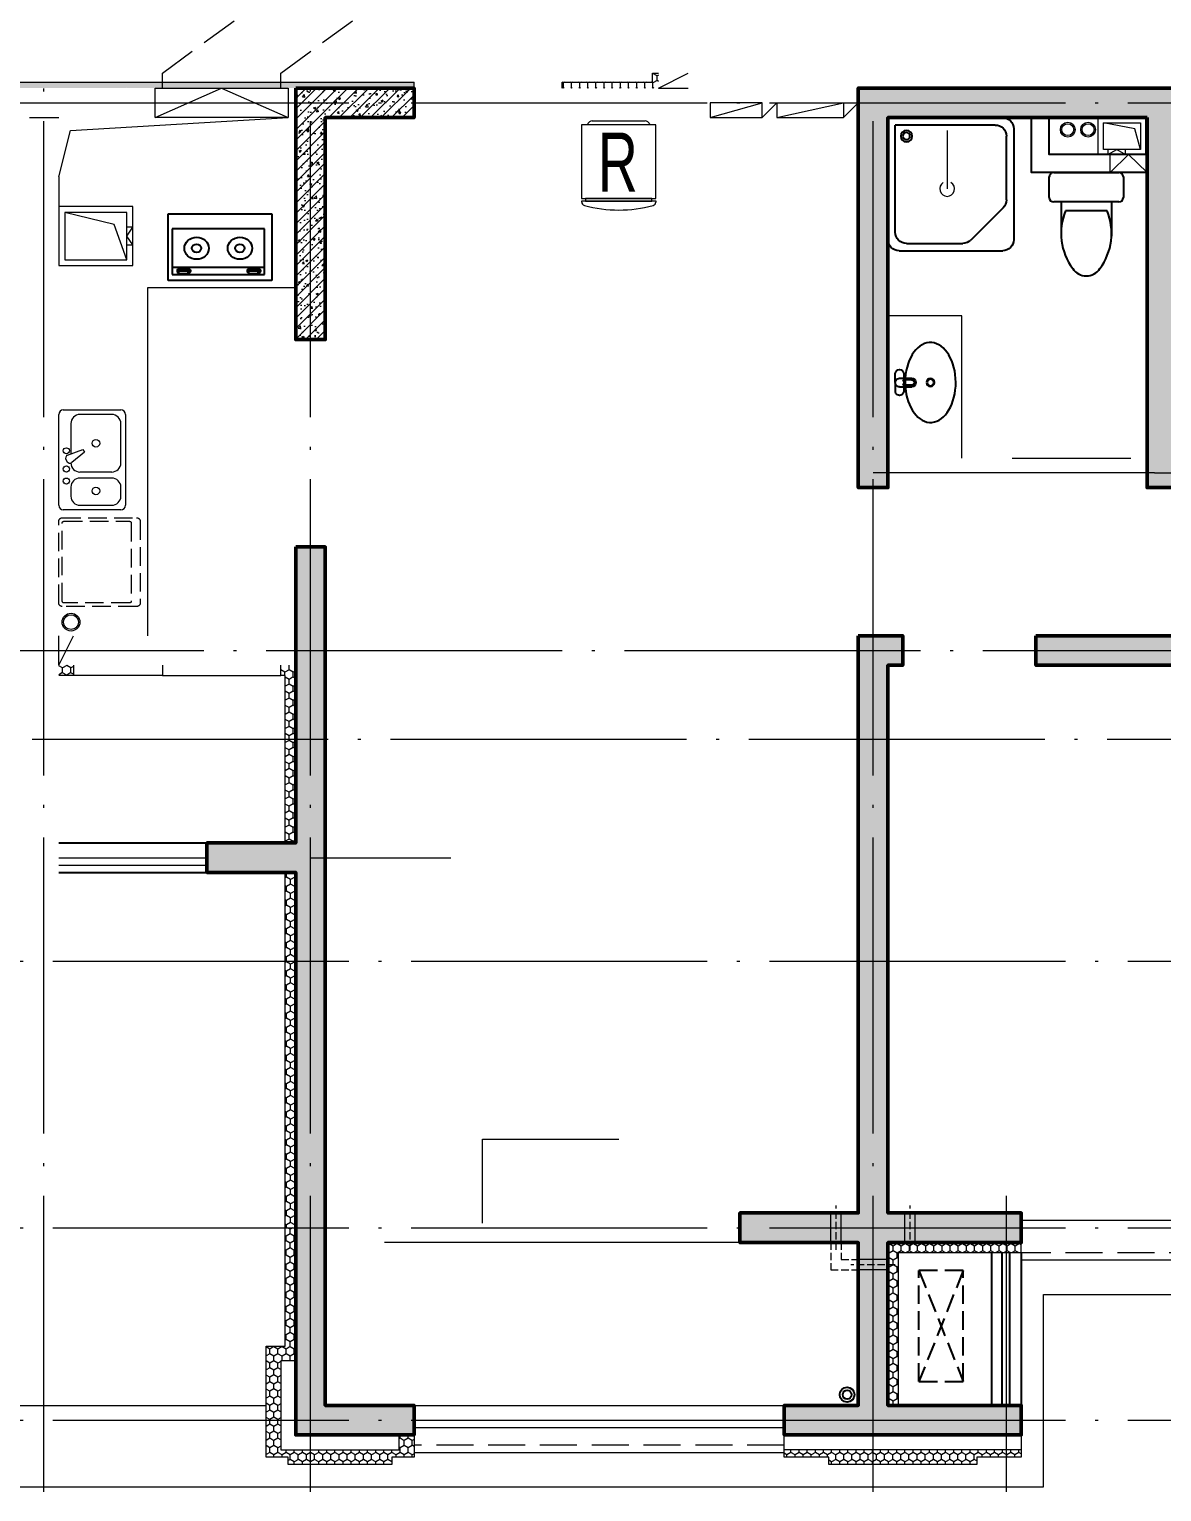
# Model space of a CAD drawing. Extents: x 85196 to 333533, y -130444 to 124232.
# Drawn here: x 303602 to 311251, y -98746 to -88866 of the extents above; entities that cross this region are included whole.
import ezdxf
from ezdxf.enums import TextEntityAlignment as Align

# ---------------------------------------------------------------- set-up
doc = ezdxf.new("R2010")
doc.units = 0
doc.header["$LTSCALE"] = 1000
doc.header["$MEASUREMENT"] = 0
doc.linetypes.add('DASH', pattern=[0.35, 0.25, -0.1])
doc.linetypes.add('DOTE', pattern=[2.42, 2, -0.2, 0.02, -0.2])
doc.layers.get('0').update_dxf_attribs({"linetype": 'CONTINUOUS', "lineweight": 20})
for name, color, linetype, lineweight in [('AXIS', 3, 'CONTINUOUS', 20), ('DOTE', 1, 'CONTINUOUS', 9), ('LVTRY', 6, 'CONTINUOUS', 20), ('PUB_DIM', 3, 'CONTINUOUS', 20), ('PUB_TEXT', 7, 'CONTINUOUS', 25), ('WALL', 9, 'CONTINUOUS', 50), ('WINDOW', 4, 'CONTINUOUS', 20), ('保温', 71, 'CONTINUOUS', 15), ('剪力墙', 150, 'CONTINUOUS', 50), ('墙填充', 254, 'CONTINUOUS', 18), ('家具1', 8, 'CONTINUOUS', 15), ('栏杆', 40, 'CONTINUOUS', 18), ('洁具', 6, 'CONTINUOUS', 25), ('洞口层', 20, 'CONTINUOUS', 5), ('看线', 30, 'CONTINUOUS', 25), ('空心砖', 8, 'CONTINUOUS', 15), ('立面线', 7, 'CONTINUOUS', 40), ('装饰墙', 11, 'CONTINUOUS', 15), ('装饰线', 201, 'CONTINUOUS', 18)]:
    doc.layers.add(name, color=color, linetype=linetype, lineweight=lineweight)
doc.styles.add('dim_font', font='SIMPLEX.shx', dxfattribs={"width": 0.6})
doc.styles.add('N3', font='new-roms.shx', dxfattribs={"width": 0.7, "bigfont": 'hztxt.shx'})
pattern_1 = [(45, (-277578.09, -29559.48), (-35.355339, 35.355339), []), (50, (-277578.09, -29559.48), (143.452037, -12.550427), [15, -165]), (355, (-277578.09, -29559.48), (-27.75027, 150.43843), [12, -132]), (100.4514, (-277566.14, -29560.53), (115.701876, 137.88791), [12.74804, -140.22842]), (46.1842, (-277578.1, -29519.48), (213.44821, -33.1038), [22.5, -247.5]), (96.6356, (-277560.3, -29522.24), (186.93254, 194.82357), [19.12206, -210.3426]), (351.1842, (-277578.1, -29519.48), (186.93239, 194.82372), [18, -198]), (21, (-277558.09, -29529.48), (119.38141, -80.52378), [15, -165]), (326, (-277558.09, -29529.48), (48.663066, 145.03001), [12, -132]), (71.4514, (-277548.14, -29536.19), (168.044526, 64.5061), [12.74804, -140.22842]), (37.5, (-277578.09, -29559.48), (2.431971, 66.578771), [0, -130.4, 0, -134, 0, -132.5]), (7.5, (-277578.09, -29559.48), (52.613907, 78.882342), [0, -76.4, 0, -127.4, 0, -50.5]), (327.5, (-277622.69, -29559.48), (106.764487, -4.510974), [0, -50, 0, -156, 0, -207]), (317.5, (-277642.69, -29559.48), (116.637234, 20.020996), [0, -65, 0, -103.6, 0, -147])]
pattern_2 = [(45, (-474540.73, 39215.805), (-35.355339, 35.355339), []), (50, (-474540.73, 39215.8), (143.452037, -12.550427), [15, -165]), (355, (-474540.73, 39215.8), (-27.750267, 150.438427), [12, -132]), (100.4514, (-474528.78, 39214.76), (115.701876, 137.88791), [12.74804, -140.228422]), (46.1842, (-474540.73, 39255.8), (213.44821, -33.1038), [22.5, -247.5]), (96.6356, (-474522.94, 39253.05), (186.93254, 194.82357), [19.12206, -210.3426]), (351.1842, (-474540.73, 39255.8), (186.93239, 194.82372), [18, -198]), (21, (-474520.73, 39245.8), (119.38141, -80.523778), [15, -165]), (326, (-474520.73, 39245.8), (48.663066, 145.03001), [12, -132]), (71.4514, (-474510.78, 39239.1), (168.044526, 64.5061), [12.74804, -140.228422]), (37.5, (-474540.73, 39215.805), (2.431971, 66.578771), [0, -130.4, 0, -134, 0, -132.5]), (7.5, (-474540.73, 39215.805), (52.613907, 78.882342), [0, -76.4, 0, -127.4, 0, -50.5]), (327.5, (-474585.33, 39215.805), (106.764487, -4.5109743), [0, -50, 0, -156, 0, -207]), (317.5, (-474605.33, 39215.81), (116.637234, 20.020996), [0, -65, 0, -103.6, 0, -147])]
pattern_3 = [(90, (-342530.67, 95162.602), (-27.4963, 47.625), [31.75, -63.5]), (210, (-342530.67, 95162.602), (-27.4963099, -47.6249943), [31.75, -63.5]), (150, (-342530.67, 95162.602), (-54.9926099, 5.7e-06), [-63.5, 31.75])]
pattern_4 = [(90, (-344507.382, -63637.53), (-27.4963, 47.625), [31.75, -63.5]), (210, (-344507.382, -63637.53), (-27.4963099, -47.6249943), [31.75, -63.5]), (150, (-344507.382, -63637.53), (-54.9926099, 5.7e-06), [-63.5, 31.75])]

# ---------------------------------------------------------------- blocks, each defined once
blk = doc.blocks.new('jlq11-4')
at = {"layer": '墙填充'}
h = blk.add_hatch(dxfattribs=at)
h.set_pattern_fill('钢筋混凝土', color=256, scale=20, style=0)
h.set_pattern_definition(pattern_2)
h.paths.add_polyline_path([(20000, 4000), (20200, 4000), (20200, 5500), (20800, 5500), (20800, 5700), (20000, 5700)])
h = blk.add_hatch(dxfattribs=at)
h.set_pattern_fill('钢筋混凝土', color=256, scale=20, style=0)
h.set_pattern_definition(pattern_2)
h.paths.add_polyline_path([(28600, 1400), (28500, 1400), (28500, 1200), (28600, 1200), (28600, -300), (29600, -300), (29600, 0), (28800, 0), (28800, 1200), (29600, 1200), (29600, 1400), (28800, 1400), (28800, 5700), (23800, 5700), (23800, 5500), (23800, 3000), (24000, 3000), (24000, 3200), (24000, 5500), (25750, 5500), (25750, 3000), (25950, 3000), (25950, 5500), (28600, 5500)])
h = blk.add_hatch(dxfattribs=at)
h.set_pattern_fill('钢筋混凝土', color=256, scale=20, style=0)
h.set_pattern_definition(pattern_1)
h.paths.add_polyline_path([(20200, 2600), (20000, 2600), (20000, 600), (19400, 600), (19400, 400), (20000, 400), (20000, -3400), (20800, -3400), (20800, -3200), (20200, -3200)])
h = blk.add_hatch(dxfattribs=at)
h.set_pattern_fill('钢筋混凝土', color=256, scale=20, style=0)
h.set_pattern_definition(pattern_1)
h.paths.add_polyline_path([(23800, -1900), (23000, -1900), (23000, -2100), (23800, -2100), (23800, -3200), (23300, -3200), (23300, -3400), (24900, -3400), (24900, -3200), (24000, -3200), (24000, -2100), (24900, -2100), (24900, -1900), (24000, -1900), (24000, 1800), (24100, 1800), (24100, 2000), (23800, 2000)])
h = blk.add_hatch(dxfattribs=at)
h.set_pattern_fill('钢筋混凝土', color=256, scale=20, style=0)
h.set_pattern_definition(pattern_1)
h.paths.add_polyline_path([(27400, 1200), (27500, 1200), (27500, 1400), (27400, 1400), (27400, 2000), (25000, 2000), (25000, 1800), (27200, 1800), (27200, -1900), (26500, -1900), (26500, -2100), (27400, -2100)])
at = {"layer": '剪力墙'}
for points in [[(20000, 5700), (20800, 5700), (20800, 5500), (20200, 5500), (20200, 4000), (20000, 4000), (20000, 5700)], [(20000, 2600), (20000, 600), (19400, 600), (19400, 400), (20000, 400), (20000, -3400), (20800, -3400), (20800, -3200), (20200, -3200), (20200, 2600)], [(23800, 2000), (23800, -1900), (23000, -1900), (23000, -2100), (23800, -2100), (23800, -3200), (23300, -3200), (23300, -3400), (24900, -3400), (24900, -3200), (24000, -3200), (24000, -2100), (24900, -2100), (24900, -1900), (24000, -1900), (24000, 1800), (24100, 1800), (24100, 2000)], [(25000, 2000), (25000, 1800), (27200, 1800), (27200, -1900), (26500, -1900), (26500, -2100), (27400, -2100), (27400, 1200), (27500, 1200), (27500, 1400), (27400, 1400), (27400, 2000)]]:
    blk.add_lwpolyline(points, close=True, dxfattribs=at)
for points in [[(25950, 5500), (28600, 5500), (28600, 1400), (28500, 1400), (28500, 1200), (28600, 1200), (28600, -300), (29600, -300), (29600, 0), (28800, 0), (28800, 1200), (29600, 1200), (29600, 1400), (28800, 1400), (28800, 5700), (23800, 5700), (23800, 5500), (23800, 3000), (24000, 3000), (24000, 3200), (24000, 3200), (24000, 5500), (25750, 5500)], [(25750, 5500), (25750, 3000), (25950, 3000), (25950, 5500)]]:
    blk.add_lwpolyline(points, dxfattribs=at)
blk = doc.blocks.new('j1')
at = {"layer": '洁具'}
for p, q in [((-28.8, 28.8), (-110.5, 28.8)), ((-28.8, 28.8), (-110.5, 28.8)), ((-110.5, 18), (-51.3, 18)), ((-110.5, 18), (-51.3, 18)), ((-57.6, 58.4), (-57.6, 28.8)), ((-57.6, 58.4), (-57.6, 28.8)), ((-57.6, 18), (-57.6, -18)), ((-57.6, 18), (-57.6, -18)), ((0, -58.4), (0, 58.4)), ((0, -58.4), (0, 58.4)), ((-110.5, -18), (-51.3, -18)), ((-110.5, -18), (-51.3, -18)), ((-28.8, -28.8), (-110.5, -28.8)), ((-28.8, -28.8), (-110.5, -28.8)), ((-57.6, -28.8), (-57.6, -58.4)), ((-57.6, -28.8), (-57.6, -58.4))]:
    blk.add_line(p, q, dxfattribs=at)
for radius in [27, 27, 22.5, 22.5]:
    blk.add_circle((-237.4, 0), radius, dxfattribs=at)
for centre, radius, start, end in [((-110.5, 0), 28.8, 90, 270), ((-110.5, 0), 28.8, 90, 270), ((-110.5, 0), 18, 90, 270), ((-110.5, 0), 18, 90, 270), ((-28.8, 58.4), 28.8, 0, 180), ((-28.8, 58.4), 28.8, 0, 180), ((-28.8, 0), 28.8, 141.31781, 218.68219), ((-28.8, 0), 28.8, 141.31781, 218.68219), ((-28.8, 0), 28.8, 270, 90), ((-28.8, 0), 28.8, 270, 90), ((-28.8, -58.4), 28.8, 180, 0), ((-28.8, -58.4), 28.8, 180, 0)]:
    blk.add_arc(centre, radius, start, end, dxfattribs=at)
at = {"layer": '洁具', "extrusion": (0, 0, -1)}
for start_param, end_param in [(1.677666, 7.747112), (1.677666, 7.747112), (1.50408, 1.637512), (1.50408, 1.637512)]:
    blk.add_ellipse((-237.4, 0), major_axis=(0, 270), ratio=0.633333, start_param=start_param, end_param=end_param, dxfattribs=at)
blk = doc.blocks.new('j3')
at = {"layer": '洁具'}
for p, q in [((0, -220), (0, 220)), ((30, 250), (170, 250)), ((200, 220), (200, -220)), ((200.4, 169.7), (430.4, 169.7)), ((260.4, 139.7), (260.4, -139.7)), ((200.4, -169.7), (430.4, -169.7)), ((170, -250), (30, -250))]:
    blk.add_line(p, q, dxfattribs=at)
for centre, radius, start, end in [((30, 220), 30, 90, 180), ((170, 220), 30, 0, 90), ((412.8, -227.4), 397.5, 53.36186, 112.54952), ((589.6, 0), 109.8, 303.45086, 56.54914), ((412.8, 227.4), 397.5, 247.45048, 306.63814), ((30, -220), 30, 180, 270), ((170, -220), 30, 270, 0)]:
    blk.add_arc(centre, radius, start, end, dxfattribs=at)
at = {"style": 'dim_font', "width": 0.8, "flags": 9}
for tag in ['YSIZE', 'XSIZE']:
    blk.add_attdef(tag, (0, 0), '', height=0.5, rotation=270, dxfattribs=at)
blk = doc.blocks.new('jjg1')
at = {"layer": 'LVTRY'}
for points in [[(-250, 320), (0, 320), (0, 0), (-250, 0)], [(-215, 285), (-35, 285), (-35, 35), (-215, 35)]]:
    blk.add_lwpolyline(points, close=True, dxfattribs=at)
blk.add_lwpolyline([(-215, 255), (-250, 255), (-215, 195), (-250, 135), (-215, 135)], dxfattribs=at)
at = {"layer": 'PUB_DIM'}
blk.add_lwpolyline([(-215, 35), (-75, 73.2), (-35, 285)], dxfattribs=at)
blk = doc.blocks.new('_LV10')
blk.add_line((0, -37), (0, -432))
blk.add_arc((0, -432), 50, 121.03319, 58.96681)
blk = doc.blocks.new('yg4')
at = {"layer": '洁具'}
for p, q in [((-775, 0), (0, 0)), ((0, 0), (0, -825)), ((-850, -75), (-850, -825)), ((-725, -50), (-50, -50)), ((-50, -775), (-50, -50)), ((-800, -555.8), (-800, -125)), ((-778, -608.9), (-558.9, -828)), ((-125, -850), (-505.8, -850)), ((-75, -900), (-775, -900))]:
    blk.add_line(p, q, dxfattribs=at)
for radius in [38.8, 23.8]:
    blk.add_circle((-125, -125), radius, dxfattribs=at)
for centre, start, end in [((-775, -75), 90, 180), ((-725, -125), 90, 180), ((-725, -555.8), 180, 225), ((-125, -775), 270, 0), ((-775, -825), 180, 270), ((-505.8, -775), 225, 270), ((-75, -825), 270, 0)]:
    blk.add_arc(centre, 75, start, end, dxfattribs=at)
at = {"layer": 'LVTRY', "xscale": -1}
blk.add_blockref('_LV10', (-400, -50), dxfattribs=at)
blk = doc.blocks.new('ktj1')
at = {"layer": '洁具', "linetype": 'DASH', "ltscale": 0.5}
blk.add_lwpolyline([(750, 0), (750, 300), (0, 300), (750, 0), (0, 0), (750, 300), (0, 300), (0, 0)], dxfattribs=at)
blk = doc.blocks.new('jjz')
at = {"layer": '洁具'}
for p, q in [((450, 700), (0, 700)), ((0, 700), (0, 0)), ((450, 0), (450, 700)), ((101.8, 50.7), (101.8, 673.5)), ((101.8, 673.5), (410, 673.5)), ((359.9, 673.5), (359.9, 50.7)), ((379.9, 640.9), (390.4, 640.8)), ((388.4, 630.4), (403.3, 630.4)), ((388.4, 565.7), (388.4, 630.4)), ((403.3, 630.4), (403.3, 565.7)), ((410, 673.5), (410, 50.7)), ((380.9, 549.1), (390.4, 549.1)), ((403.3, 565.7), (388.4, 565.7)), ((379.9, 167.9), (390.4, 167.8)), ((388.4, 92.7), (388.4, 157.4)), ((388.4, 157.4), (403.3, 157.4)), ((403.3, 157.4), (403.3, 92.7)), ((0, 0), (450, 0)), ((410, 50.7), (101.8, 50.7)), ((380.9, 76.1), (390.4, 76.1)), ((403.3, 92.7), (388.4, 92.7))]:
    blk.add_line(p, q, dxfattribs=at)
at = {"layer": '洁具', "extrusion": (0, 0, -1)}
for centre, major_axis, start_param, end_param in [((530, 594.9), (0, 177.5), -1.570796, -1.464362), ((530, 594.9), (0, 177.5), 4.605954, 4.712389), ((455.7, 603.8), (0, 94.4), -1.464362, -1.318368), ((409.4, 617), (0, 41.3), -1.318368, -1.013853), ((380.9, 636.7), (0, 4.03), -1.013853, 0), ((539.5, 594.9), (0, 177.5), -1.570796, -1.464362), ((539.5, 594.9), (0, 177.5), 4.605954, 4.712389), ((465.1, 603.8), (0, 94.4), -1.464362, -1.318368), ((380.9, 636.7), (0, 4.03), 0, 0.313206), ((418.9, 617), (0, 41.3), -1.318368, -1.013853), ((390.4, 636.7), (0, 4.03), -1.013853, 0), ((390.4, 636.7), (0, 4.03), 0, 1.013851), ((361.9, 617), (0, 41.3), 1.013851, 1.240657), ((232.7, 508.4), (0, 82.5), 3.141593, 9.424778), ((232.7, 508.4), (0, 31.6), 3.141593, 9.424778), ((455.7, 586.1), (0, 94.4), 4.45996, 4.605954), ((409.4, 572.9), (0, 41.3), 4.155445, 4.45996), ((380.9, 553.1), (0, 4.03), 3.141593, 4.155445), ((465.1, 586.1), (0, 94.4), 4.45996, 4.605954), ((418.9, 572.9), (0, 41.3), 4.155445, 4.45996), ((390.4, 553.1), (0, 4.03), 3.141593, 4.155445), ((390.4, 553.1), (0, 4.03), 2.127739, 3.141593), ((361.9, 572.9), (0, 41.3), 1.823225, 2.12774), ((315.6, 586.1), (0, 94.4), 1.788282, 1.823225), ((232.7, 215.8), (0, 82.5), 3.141593, 9.424778), ((232.7, 215.8), (0, 31.6), 3.141593, 9.424778), ((530, 121.9), (0, 177.5), -1.570796, -1.464362), ((530, 121.9), (0, 177.5), 4.605954, 4.712389), ((455.7, 130.8), (0, 94.4), -1.464362, -1.318368), ((455.7, 113.1), (0, 94.4), 4.45996, 4.605954), ((409.4, 144), (0, 41.3), -1.318368, -1.013853), ((380.9, 163.7), (0, 4.03), -1.013853, 0), ((539.5, 121.9), (0, 177.5), -1.570796, -1.464362), ((539.5, 121.9), (0, 177.5), 4.605954, 4.712389), ((465.1, 130.8), (0, 94.4), -1.464362, -1.318368), ((465.1, 113.1), (0, 94.4), 4.45996, 4.605954), ((380.9, 163.7), (0, 4.03), 0, 0.313206), ((418.9, 144), (0, 41.3), -1.318368, -1.013853), ((390.4, 163.7), (0, 4.03), -1.013853, 0), ((390.4, 163.7), (0, 4.03), 0, 1.013851), ((361.9, 144), (0, 41.3), 1.013851, 1.240657), ((409.4, 99.9), (0, 41.3), 4.155445, 4.45996), ((380.9, 80.1), (0, 4.03), 3.141593, 4.155445), ((418.9, 99.9), (0, 41.3), 4.155445, 4.45996), ((390.4, 80.1), (0, 4.03), 3.141593, 4.155445), ((390.4, 80.1), (0, 4.03), 2.127739, 3.141593), ((361.9, 99.9), (0, 41.3), 1.823225, 2.12774), ((315.6, 113.1), (0, 94.4), 1.788282, 1.823225)]:
    blk.add_ellipse(centre, major_axis=major_axis, ratio=0.9, start_param=start_param, end_param=end_param, dxfattribs=at)
blk = doc.blocks.new('M_E25ESP')
at = {"color": 0, "linetype": 'ByBlock'}
for p, q in [((0, -306.8), (0, 306.8)), ((30.7, 337.5), (419.3, 337.5)), ((358, 306.8), (143.2, 306.8)), ((450, 306.8), (450, -306.8)), ((81.8, 245.5), (81.8, 40)), ((419.3, -20.5), (419.3, 245.5)), ((48.4, 2), (56.6, -12.3)), ((58.9, 31.4), (162.5, 70.2)), ((172.8, 52.5), (87.3, -17.8)), ((162.5, 70.2), (172.8, 52.5)), ((143.2, -81.8), (358, -81.8)), ((81.8, -184.1), (81.8, -245.5)), ((358, -122.7), (143.2, -122.7)), ((419.3, -245.5), (419.3, -184.1)), ((419.3, -337.5), (30.7, -337.5)), ((143.2, -306.8), (358, -306.8))]:
    blk.add_line(p, q, dxfattribs=at)
for centre, radius in [((250.6, 112.5), 25.6), ((51.1, 61.4), 20.5), ((51.1, -61.4), 20.5), ((51.1, -143.2), 20.5), ((250.6, -209.7), 25.6)]:
    blk.add_circle(centre, radius, dxfattribs=at)
for centre, radius, start, end in [((30.7, 306.8), 30.7, 90, 180), ((143.2, 245.5), 61.4, 90, 180), ((358, 245.5), 61.4, 0, 90), ((419.3, 306.8), 30.7, 0, 90), ((66.1, 12.3), 20.5, 110.53768, 210), ((74.3, -2), 20.5, 210, 309.46232), ((143.2, -20.5), 61.4, 180, 270), ((358, -20.5), 61.4, 270, 0), ((143.2, -184.1), 61.4, 90, 180), ((358, -184.1), 61.4, 0, 90), ((143.2, -245.5), 61.4, 180, 270), ((358, -245.5), 61.4, 270, 0), ((30.7, -306.8), 30.7, 180, 270), ((419.3, -306.8), 30.7, 270, 0)]:
    blk.add_arc(centre, radius, start, end, dxfattribs=at)
at = {"style": 'dim_font', "width": 0.8, "flags": 9}
for tag in ['YSIZE', 'XSIZE']:
    blk.add_attdef(tag, (0, 0), '', height=0.5, dxfattribs=at)
blk = doc.blocks.new('xyj01')
at = {"layer": 'LVTRY', "linetype": 'DASH', "ltscale": 0.5}
for p, q in [((-300, 526), (-300, 24)), ((276, 550), (-276, 550)), ((300, 24), (300, 526)), ((-276, 478), (-276, 35.6)), ((264, 490), (-264, 490)), ((276, 35.6), (276, 478)), ((-276, 0), (276, 0)), ((-264, 23.6), (264, 23.6))]:
    blk.add_line(p, q, dxfattribs=at)
for centre, radius, start, end in [((-276, 526), 24, 90, 180), ((276, 526), 24, 0, 90), ((-264, 478), 12, 90, 180), ((264, 478), 12, 0, 90), ((-276, 24), 24, 180, 270), ((-264, 35.6), 12, 180, 270), ((264, 35.6), 12, 270, 0), ((276, 24), 24, 270, 0)]:
    blk.add_arc(centre, radius, start, end, dxfattribs=at)
blk = doc.blocks.new('jjg2')
at = {"layer": 'LVTRY'}
for points in [[(0, 400), (500, 400), (500, 0), (0, 0)], [(40, 360), (460, 360), (460, 40), (40, 40)]]:
    blk.add_lwpolyline(points, close=True, dxfattribs=at)
blk.add_lwpolyline([(40, 140), (0, 140), (40, 200), (0, 260), (40, 260)], dxfattribs=at)
at = {"layer": 'PUB_DIM'}
blk.add_lwpolyline([(40, 40), (124.9, 278.4), (460, 360)], dxfattribs=at)
blk = doc.blocks.new('bx1')
at = {"layer": '家具1', "color": 2}
for p, q in [((-1085, -2), (-1067, -2)), ((-1067, -2), (-1067, -1001))]:
    blk.add_line(p, q, dxfattribs=at)
at = {"layer": '家具1', "color": 8}
for p, q in [((-39, -71), (-2, -108)), ((12, -141), (12, -859)), ((-39, -929), (-2, -892)), ((-1067, -1001), (-1085, -1001))]:
    blk.add_line(p, q, dxfattribs=at)
at = {"layer": '家具1', "color": 2}
blk.add_lwpolyline([(-39, -1000), (-39, 0), (-1038, 0), (-1038, -1000)], close=True, dxfattribs=at)
at = {"layer": '家具1', "color": 8}
blk.add_lwpolyline([(-1072, -950), (-1038, -950), (-1038, -54), (-1072, -54)], close=True, dxfattribs=at)
at = {"layer": '家具1', "color": 2}
for centre, radius, start, end in [((583, -501), 1775, 164.8257, 195.1743), ((-1085, -49), 47.4, 90, 164.8257), ((-1085, -954), 47.4, 195.1743, 270)]:
    blk.add_arc(centre, radius, start, end, dxfattribs=at)
at = {"layer": '家具1', "color": 8}
for centre, start, end in [((-36, -141), 0, 45), ((-36, -859), 315, 0)]:
    blk.add_arc(centre, 47.4, start, end, dxfattribs=at)
blk = doc.blocks.new('pm-11')
at = {"layer": '保温', "ltscale": 500}
h = blk.add_hatch(dxfattribs=at)
h.set_pattern_fill('HONEY', color=256, scale=20, angle=90, style=0)
h.set_pattern_definition(pattern_4)
h.paths.add_polyline_path([(20900, 5940), (17350, 5940), (17350, 5900), (18388.9, 5900), (18389.8, 5900.5), (18389.8, 5900), (18401.3, 5900), (18578, 5900), (18579.8, 5900.9), (18579.8, 5900), (18767.2, 5900), (18769.8, 5901.4), (18769.8, 5900), (18956.3, 5900), (18959.8, 5901.8), (18959.8, 5900), (20201.3, 5900), (20900, 5900)])
h = blk.add_hatch(dxfattribs=at)
h.set_pattern_fill('HONEY', color=256, scale=20, angle=90, style=0)
h.set_pattern_definition(pattern_4)
h.paths.add_polyline_path([(22550, 6000), (22510, 6000), (22510, 5940), (21900, 5940), (21900, 5900), (22550, 5900)])
h = blk.add_hatch(dxfattribs=at)
h.set_pattern_fill('HONEY', color=256, scale=20, angle=90, style=0)
h.set_pattern_definition(pattern_4)
h.paths.add_polyline_path([(18600, 2000), (18500, 2000), (18500, 1930), (18600, 1930)])
h = blk.add_hatch(dxfattribs=at)
h.set_pattern_fill('HONEY', color=256, scale=20, angle=90, style=0)
h.set_pattern_definition([(90, (-286281.19, 95162.602), (-27.4963, 47.625), [31.75, -63.5]), (210, (-286281.19, 95162.602), (-27.4963099, -47.6249943), [31.75, -63.5]), (150, (-286281.19, 95162.602), (-54.9926099, 5.7e-06), [-63.5, 31.75])])
h.paths.add_polyline_path([(20100, 2000), (20000, 2000), (20000, 1930), (20030, 1930), (20030, 1500), (20100, 1500)])
h.paths.add_polyline_path([(20100, 1500), (20030, 1500), (20030, 800), (20100, 800)])
h = blk.add_hatch(dxfattribs=at)
h.set_pattern_fill('HONEY', color=256, scale=20, angle=90, style=0)
h.set_pattern_definition(pattern_4)
h.paths.add_polyline_path([(20100, 600), (20030, 600), (20030, 0), (20100, 0)])
h.paths.add_polyline_path([(20100, 0), (20030, 0), (20030, -1800), (20100, -1800)])
h = blk.add_hatch(dxfattribs=at)
h.set_pattern_fill('HONEY', color=256, scale=20, angle=90, style=0)
h.set_pattern_definition(pattern_3)
h.paths.add_polyline_path([(20750, -3350), (20900, -3350), (20900, -3200), (20800, -3200), (20800, -3300), (20200, -3300), (20200, -3400), (20750, -3400)])
h.paths.add_polyline_path([(20200, -3300), (20000, -3300), (20000, -3100), (19900, -3100), (19900, -3350), (20050, -3350), (20050, -3400), (20200, -3400)])
h.paths.add_polyline_path([(20000, -2700), (20100, -2700), (20100, -1800), (20030, -1800), (20030, -2600), (19900, -2600), (19900, -3100), (20000, -3100)])
h = blk.add_hatch(dxfattribs=at)
h.set_pattern_fill('HONEY', color=256, scale=20, angle=90, style=0)
h.set_pattern_definition(pattern_4)
h.paths.add_polyline_path([(24900, -1900), (24100, -1900), (24100, -3000), (24170, -3000), (24170, -1970), (24900, -1970)])
h.paths.add_polyline_path([(25000, -1900), (24900, -1900), (24900, -1970), (25000, -1970)])
h = blk.add_hatch(dxfattribs=at)
h.set_pattern_fill('HONEY', color=256, scale=20, angle=90, style=0)
h.set_pattern_definition(pattern_3)
h.paths.add_polyline_path([(24700, -3350), (24900, -3350), (24900, -3300), (24000, -3300), (24000, -3400), (24700, -3400)])
h.paths.add_polyline_path([(25000, -3300), (24900, -3300), (24900, -3350), (25000, -3350)])
h.paths.add_polyline_path([(24000, -3300), (23400, -3300), (23400, -3350), (23700, -3350), (23700, -3400), (24000, -3400)])
at = {"layer": 'DOTE', "linetype": 'DOTE'}
for p, q in [((18400, -3583.7), (18400, 5900)), ((20200, -3583.7), (20200, 5900)), ((-900, 5800), (37364.6, 5800)), ((24000, -3583.7), (24000, 5800)), ((25900, 3300), (24000, 3300)), ((7800, 2100), (28800, 2100)), ((3800, 1500), (33000, 1500)), ((-900, 0), (37364.6, 0)), ((24900, -3583.7), (24900, -1400)), ((-900, -1800), (37314.6, -1800)), ((-900, -3100), (37314.6, -3100))]:
    blk.add_line(p, q, dxfattribs=at)
at = {"layer": 'LVTRY'}
for p, q in [((20100, 4550), (19100, 4550)), ((24600, 4360), (24100, 4360)), ((24600, 3400), (24600, 4360))]:
    blk.add_line(p, q, dxfattribs=at)
blk.add_lwpolyline([(19100, 4550), (19100, 2200)], dxfattribs=at)
for centre, radius in [((25314.8, 5618.9), 50), ((25314.8, 5618.9), 40), ((25451.9, 5618.9), 50), ((25451.9, 5618.9), 40), ((18582.6, 2291.5), 60), ((18582.6, 2291.5), 50)]:
    blk.add_circle(centre, radius, dxfattribs=at)
at = {"layer": 'WINDOW'}
for p, q in [((24940, 3400), (25740, 3400)), ((19200, 1930), (20000, 1930)), ((23100, -1900), (20700, -1900)), ((20900, -3000), (23400, -3000))]:
    blk.add_line(p, q, dxfattribs=at)
for points in [[(26600, -2020), (25000, -2020), (25000, -1900)], [(23400, -3320), (20900, -3320)]]:
    blk.add_lwpolyline(points, dxfattribs=at)
at = {"layer": '保温'}
for p, q in [((20900, 5900), (20900, 5940)), ((20900, 5900), (20900, 5940)), ((18600, 2000), (18600, 1930)), ((18600, 2000), (18600, 1930))]:
    blk.add_line(p, q, dxfattribs=at)
for points in [[(17350, 5940), (20900, 5940)], [(21900, 5900), (21900, 5940), (22510, 5940), (22510, 6000), (22550, 6000)], [(19200, 2000), (19200, 1930), (18500, 1930)], [(20030, 800), (20030, 1930), (20000, 1930), (20000, 2000)], [(20030, -2600), (20030, 600)], [(25000, -1970), (24170, -1970), (24170, -3000)], [(20900, -3200), (20900, -3350), (20750, -3350), (20750, -3400), (20050, -3400), (20050, -3350), (19900, -3350), (19900, -2600), (20030, -2600)], [(25000, -3300), (25000, -3350), (24700, -3350), (24700, -3400), (23700, -3400), (23700, -3350), (23400, -3350), (23400, -3200)]]:
    blk.add_lwpolyline(points, dxfattribs=at)
at = {"layer": '保温', "linetype": 'DASH'}
for points in [[(26600, -1970), (25000, -1970)], [(23400, -3270), (20900, -3270)]]:
    blk.add_lwpolyline(points, dxfattribs=at)
at = {"layer": '栏杆'}
for p, q in [((18500, 700), (19500, 700)), ((18500, 650), (19500, 650)), ((20900, -3100), (23400, -3100)), ((20900, -3150), (23400, -3150))]:
    blk.add_line(p, q, dxfattribs=at)
at = {"layer": '栏杆', "ltscale": 500}
blk.add_lwpolyline([(25000, -1750), (26600, -1750)], dxfattribs=at)
at = {"layer": '看线'}
for p, q in [((18500, 800), (19500, 800)), ((18500, 600), (19500, 600))]:
    blk.add_line(p, q, dxfattribs=at)
for points in [[(25840, 5330), (25070, 5330), (25070, 5700)], [(25840, 5450), (25190, 5450), (25190, 5700)], [(24800, -1970), (24800, -3000)], [(24870, -1970), (24870, -3000)], [(24920, -1970), (24920, -3000)], [(25000, -1970), (25000, -3000)]]:
    blk.add_lwpolyline(points, dxfattribs=at)
at = {"layer": '空心砖', "ltscale": 500}
for p, q in [((22550, 5900), (22750, 5999.2)), ((22550, 5900), (22750, 5900)), ((18200, 5800), (19150, 5800)), ((23250, 5700), (23350, 5800)), ((23800, 5700), (23900, 5800)), ((18301.3, 5700), (18501.3, 5700)), ((18500, 5300), (18500, 5100)), ((18500, 2000), (18500, 2200)), ((18500, 2000), (18600, 2200))]:
    blk.add_line(p, q, dxfattribs=at)
at = {"layer": '装饰墙'}
blk.add_lwpolyline([(20100, -2700), (20000, -2700), (20000, -3300), (20800, -3300), (20800, -3200), (20100, -3200)], dxfattribs=at)
blk.add_lwpolyline([(23400, -3300), (23400, -3200), (25000, -3200), (25000, -3300), (23400, -3300)], close=True, dxfattribs=at)
at = {"layer": 'LVTRY', "xscale": -1}
blk.add_blockref('yg4', (24100, 5700), dxfattribs=at)
at = {"layer": 'LVTRY'}
for name, p, rotation in [('jjg1', (25840, 5700), 90), ('jjg1', (25840, 5700), 90), ('j3', (25440, 5330), 270)]:
    blk.add_blockref(name, p, dxfattribs=dict(at, rotation=rotation))
at = {"layer": 'LVTRY', "xscale": -1, "rotation": 90}
blk.add_blockref('jjz', (19939.4, 5050), dxfattribs=at)
at = {"layer": 'LVTRY', "extrusion": (0, 0, -1), "zscale": -1, "rotation": 359.8292264483188}
blk.add_blockref('j1', (-24149.9, 3910), dxfattribs=at)
at = {"layer": 'LVTRY'}
blk.add_blockref('M_E25ESP', (18500, 3387.6), dxfattribs=at)
at = {"layer": '保温', "xscale": -1}
blk.add_blockref('jjg2', (19000, 4700), dxfattribs=at)
blk.add_blockref('jjg2', (19000, 4700), dxfattribs=at)
at = {"layer": '家具1', "xscale": 0.5, "yscale": 0.5, "zscale": 0.5, "rotation": 90}
blk.add_blockref('bx1', (22031.5, 5671.8), dxfattribs=at)
at = {"layer": '立面线', "xscale": -1, "rotation": 270}
blk.add_blockref('xyj01', (18500, 2696.8), dxfattribs=at)
at = {"layer": '装饰墙', "rotation": 270}
blk.add_blockref('ktj1', (24309, -2089.2), dxfattribs=at)
blk = doc.blocks.new('1')
at = {"layer": '洞口层', "linetype": 'DASH', "ltscale": 0.2}
blk.add_line((380920.1, -27066.5), (381220.1, -27066.5), dxfattribs=at)
at = {"layer": '洞口层'}
for p, q in [((380970.1, -27031.5), (381170.1, -27031.5)), ((380970.1, -27031.5), (380970.1, -27101.5)), ((381170.1, -27031.5), (381170.1, -27101.5)), ((380970.1, -27101.5), (381170.1, -27101.5))]:
    blk.add_line(p, q, dxfattribs=at)
blk = doc.blocks.new('2')
at = {"layer": '洞口层', "ltscale": 500}
for p, q in [((390745.1, -31616.5), (390745.1, -31716.5)), ((390745.1, -31616.5), (391195.1, -31616.5)), ((390745.1, -31716.5), (391195.1, -31616.5)), ((391195.1, -31616.5), (391195.1, -31716.5)), ((390745.1, -31716.5), (391195.1, -31716.5))]:
    blk.add_line(p, q, dxfattribs=at)
blk = doc.blocks.new('3')
at = {"layer": '洞口层', "ltscale": 500}
for p, q in [((390620.1, -31616.5), (390270.1, -31616.5)), ((390270.1, -31616.5), (390270.1, -31716.5)), ((390270.1, -31716.5), (390620.1, -31616.5)), ((390620.1, -31716.5), (390620.1, -31616.5)), ((390270.1, -31716.5), (390620.1, -31716.5))]:
    blk.add_line(p, q, dxfattribs=at)

msp = doc.modelspace()

# ---------------------------------------------------------------- linework, layer by layer
at = {"layer": 'AXIS'}
for p, q in [((311201.8, -91862.6), (312181.4, -91862.6)), ((305501.8, -94462.6), (306449.2, -94462.6))]:
    msp.add_line(p, q, dxfattribs=at)
at = {"layer": 'LVTRY', "linetype": 'DASH'}
for points in [[(304501.8, -89262.6), (304501.8, -89162.6), (306001.8, -88062.6), (306001.8, -87962.6)], [(305301.8, -89262.6), (305301.8, -89162.6), (306801.8, -88062.6), (306801.8, -87962.6)]]:
    msp.add_lwpolyline(points, dxfattribs=at)
at = {"layer": 'LVTRY'}
for points in [[(304451.8, -89462.6), (304451.8, -89262.6), (305351.8, -89262.6), (305351.8, -89462.6), (304451.8, -89462.6), (304901.8, -89262.6), (305351.8, -89462.6)], [(310901.8, -89832.6), (310901.8, -89712.6), (311151.8, -89712.6), (311151.8, -89832.6), (310901.8, -89832.6), (311026.8, -89712.6), (311151.8, -89832.6)]]:
    msp.add_lwpolyline(points, dxfattribs=at)
at = {"layer": 'PUB_DIM'}
msp.add_lwpolyline([(303803.1, -89862.6), (303880.7, -89548.7), (305350.4, -89462.6)], dxfattribs=at)
msp.add_lwpolyline([(303803.1, -89862.6), (303880.7, -89548.7), (305350.4, -89462.6)], dxfattribs=at)
at = {"layer": 'PUB_DIM', "ltscale": 500}
msp.add_lwpolyline([(306663.5, -96932.7), (306663.5, -96364), (307583.8, -96364)], dxfattribs=at)
at = {"layer": '洁具', "ltscale": 500}
for radius in [50, 30]:
    msp.add_circle((309126.2, -98090.1), radius, dxfattribs=at)
at = {"layer": '洞口层', "linetype": 'DASH', "ltscale": 0.2}
for p, q in [((309016.8, -97062.6), (309016.8, -97247.6)), ((309086.8, -97062.6), (309086.8, -97177.6)), ((309086.8, -97177.6), (309201.8, -97177.6)), ((309016.8, -97247.6), (309201.8, -97247.6))]:
    msp.add_line(p, q, dxfattribs=at)
at = {"layer": '装饰线'}
msp.add_line((302201.8, -98162.6), (305201.8, -98162.6), dxfattribs=at)
msp.add_lwpolyline([(294531.8, -96162.6), (294251.8, -96162.6), (294251.8, -97412.6), (296951.8, -97412.6), (296951.8, -98712.6), (310451.8, -98712.6), (310451.8, -97412.6), (313151.8, -97412.6), (313151.8, -96162.6), (312871.8, -96162.6)], dxfattribs=at)

# ---------------------------------------------------------------- block references
at = {"layer": 'WALL'}
msp.add_blockref('pm-11', (285301.8, -95162.6), dxfattribs=at)
at = {"layer": '保温'}
msp.add_blockref('jlq11-4', (285401.8, -94962.6), dxfattribs=at)
at = {"layer": '洞口层'}
for name, p in [('3', (-82068.3, -57746.1)), ('2', (-82093.3, -57746.1))]:
    msp.add_blockref(name, p, dxfattribs=at)
at = {"layer": '洞口层', "rotation": 90}
msp.add_blockref('1', (281985.2, -478032.7), dxfattribs=at)
at = {"layer": '洞口层', "xscale": -1, "rotation": 270}
msp.add_blockref('1', (336618.3, -478032.7), dxfattribs=at)
at = {"layer": '洞口层', "xscale": -1}
msp.add_blockref('1', (690371.8, -70146.1), dxfattribs=at)

# ---------------------------------------------------------------- texts
at = {"layer": 'PUB_TEXT', "style": 'N3', "width": 0.7}
msp.add_text('R', height=400, dxfattribs=at).set_placement((307577.6, -89763.3), align=Align.MIDDLE)

doc.saveas('drawing.dxf')
